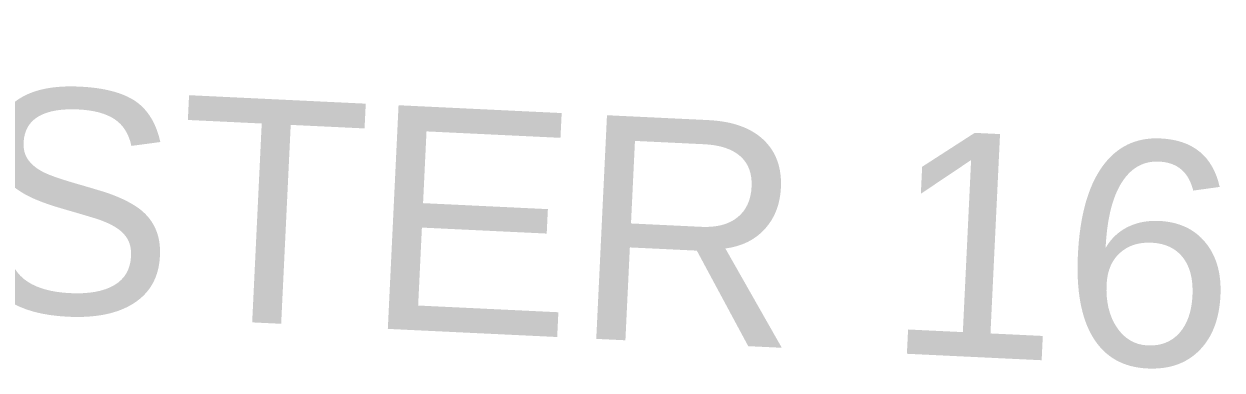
# Model space of a CAD drawing. Header units: millimetres. Extents: x -76.52126 to -76.51707, y 3.41842 to 3.42185.
# Drawn here: x -76.5185012 to -76.5182596, y 3.420485 to 3.4205548 of the extents above; entities that cross this region are included whole.
import ezdxf

# ---------------------------------------------------------------- set-up
doc = ezdxf.new("R2010")
doc.units = ezdxf.units.MM
doc.layers.add('COBERTURA EMPALME', color=2, linetype='Continuous')
doc.styles.get("Standard").update_dxf_attribs({"font": 'arial.ttf'})

msp = doc.modelspace()

# ---------------------------------------------------------------- texts
at = {"layer": 'COBERTURA EMPALME'}
msp.add_text('SUBCLUSTER 16', height=4.516751595870086e-05, rotation=357.2544986013647, dxfattribs=at).set_placement((-76.518769209245, 3.420509632702369))

doc.saveas('drawing.dxf')
